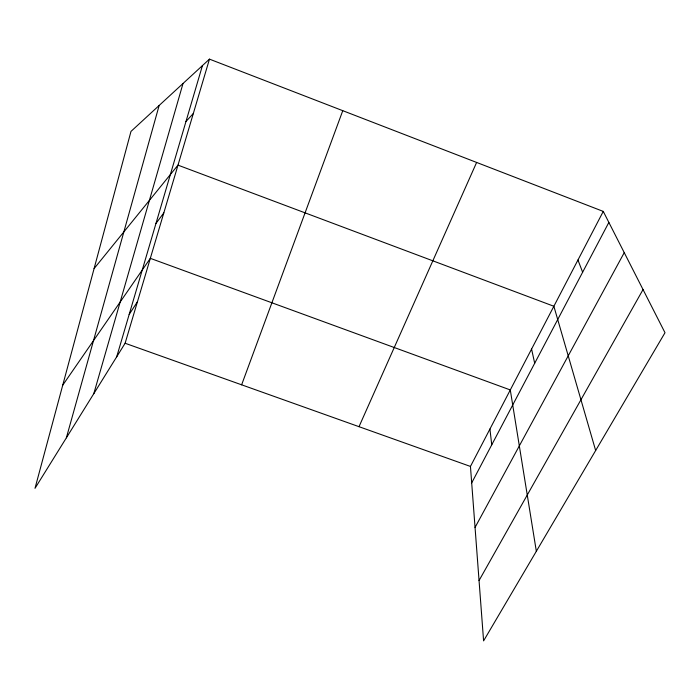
<?xml version="1.0" encoding="UTF-8"?>
<svg xmlns="http://www.w3.org/2000/svg" width="700" height="700" viewBox="0 0 700 700"><rect width="100%" height="100%" fill="white"/><g stroke="black" fill="none" stroke-linecap="round" stroke-linejoin="round"><path stroke-width="1.05" d="M66.36 437.841L159.145 105.473M93.8 393.671L183.024 83.475M116.69 356.825L202.431 65.608M209.466 59.133L130.979 131.416L35 488.329L125.116 343.254L209.466 59.133L603.26 211.409L665 332.727L483.595 640.867L470.452 466.436L603.26 211.409M241.631 384.816L342.773 110.679M359.012 426.685L476.621 162.444M471.695 482.895L608.86 222.416M475.046 527.45L624.242 252.639M479.045 580.554L643.038 289.564M129.168 314.449L137.436 301.752M62.729 385.192L150.325 258.335L510.291 389.944L536.34 551.267M155.951 223.475L163.835 212.844M94.089 268.599L177.992 165.139L553.866 306.259L595.656 450.52M185.964 121.529L193.322 113.496M125.116 343.254L470.452 466.436M577.955 260.015L582.636 272.221M531.58 349.064L534.686 363.274M489.93 429.021L491.741 444.824"/></g></svg>
